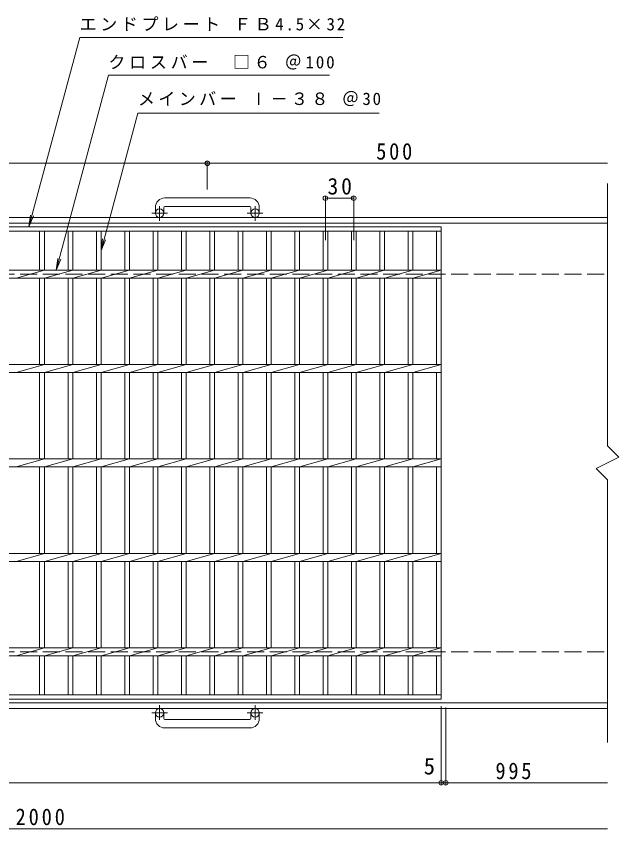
# Model space of a CAD drawing. Units: millimetres, scale not verified. Extents: x -913 to 1000, y -824 to 654.
# Drawn here: x -313 to 325, y -206 to 654 of the extents above; entities that cross this region are included whole.
import ezdxf
from ezdxf.enums import TextEntityAlignment as Align

# ---------------------------------------------------------------- set-up
doc = ezdxf.new("R2010")
doc.units = ezdxf.units.MM
doc.header["$LTSCALE"] = 6
doc.header["$PDMODE"] = 32
doc.header["$PDSIZE"] = 4.8
doc.linetypes.add('CHAIN1', pattern=[8, 5, -1, 1, -1])
doc.linetypes.add('DASHED3', pattern=[4, 3, -1])
for name, color, linetype, lineweight in [('B-1_ピット', 2, 'Continuous', 9), ('B-2_蓋', 3, 'Continuous', 9), ('B-4_寸法', 7, 'Continuous', 9)]:
    doc.layers.add(name, color=color, linetype=linetype, lineweight=lineweight)
doc.styles.add('ＭＳ ゴシック', font='')
doc.styles.get('ＭＳ ゴシック').set_extended_font_data('MS Gothic')

msp = doc.modelspace()

# ---------------------------------------------------------------- linework, layer by layer
at = {"layer": 'B-1_ピット'}
for p, q in [((-65.287, 461.846), (-155.287, 461.846)), ((-165.287, 451.846), (-165.287, 445.746)), ((-156.287, 451.846), (-156.287, 445.746)), ((-155.288, 452.846), (-65.287, 452.846)), ((-64.287, 451.846), (-64.287, 445.746)), ((-55.287, 451.846), (-55.287, 445.746)), ((-860.287, 441.246), (313.268, 441.246)), ((-860.287, 435.246), (313.268, 435.246)), ((-860.287, -72.754), (313.268, -72.754)), ((-860.287, -78.755), (313.268, -78.755)), ((-165.287, -89.355), (-165.287, -83.255)), ((-156.287, -89.355), (-156.287, -83.255)), ((-64.287, -89.355), (-64.287, -83.255)), ((-55.287, -89.355), (-55.287, -83.255)), ((-155.288, -90.355), (-65.287, -90.355)), ((-65.287, -99.355), (-155.287, -99.355))]:
    msp.add_line(p, q, dxfattribs=at)
at = {"layer": 'B-1_ピット', "linetype": 'CHAIN1'}
for p, q in [((-160.787, 437.638), (-160.787, 453.237)), ((-59.787, 437.638), (-59.787, 453.237)), ((-152.625, 445.746), (-169.032, 445.746)), ((-51.624, 445.746), (-68.031, 445.746)), ((-160.787, -75.148), (-160.787, -90.745)), ((-59.787, -75.148), (-59.787, -90.745)), ((-152.625, -83.255), (-169.032, -83.255)), ((-51.624, -83.255), (-68.031, -83.255))]:
    msp.add_line(p, q, dxfattribs=at)
at = {"layer": 'B-1_ピット', "linetype": 'DASHED3'}
for p, q in [((-860.287, 381.246), (313.268, 381.246)), ((-860.287, -18.755), (313.268, -18.755))]:
    msp.add_line(p, q, dxfattribs=at)
at = {"layer": 'B-1_ピット'}
for centre in [(-160.787, 445.746), (-59.787, 445.746), (-160.787, -83.255), (-59.787, -83.255)]:
    msp.add_circle(centre, 4.5, dxfattribs=at)
for centre, radius, start, end in [((-155.287, 451.846), 10, 90, 180), ((-65.287, 451.846), 10, 0, 90), ((-155.288, 451.846), 1, 90, 180), ((-65.287, 451.846), 1, 0, 90), ((-155.287, -89.355), 10, 180, 270), ((-155.288, -89.355), 1, 180, 270), ((-65.287, -89.355), 10, 270, 0), ((-65.287, -89.355), 1, 270, 0)]:
    msp.add_arc(centre, radius, start, end, dxfattribs=at)
at = {"layer": 'B-2_蓋'}
for p, q in [((313.268, 477.223), (313.268, 199.245)), ((-857.787, 431.246), (137.213, 431.246)), ((137.213, 431.246), (137.213, -68.754)), ((-857.787, 426.746), (137.213, 426.746)), ((-287.787, 426.746), (-287.787, 385.486)), ((-282.787, 426.746), (-282.787, 385.486)), ((-257.787, 426.746), (-257.787, 385.486)), ((-252.787, 426.746), (-252.787, 385.486)), ((-227.787, 426.746), (-227.787, 385.486)), ((-222.787, 426.746), (-222.787, 385.486)), ((-197.787, 426.746), (-197.787, 385.486)), ((-192.787, 426.746), (-192.787, 385.486)), ((-167.787, 426.746), (-167.787, 385.486)), ((-162.788, 426.746), (-162.788, 385.486)), ((-137.787, 426.746), (-137.787, 385.486)), ((-132.787, 426.746), (-132.787, 385.486)), ((-107.787, 426.746), (-107.787, 385.486)), ((-102.787, 426.746), (-102.787, 385.486)), ((-77.787, 426.746), (-77.787, 385.486)), ((-72.787, 426.746), (-72.787, 385.486)), ((-47.787, 426.746), (-47.787, 385.486)), ((-42.788, 426.746), (-42.788, 385.486)), ((-17.787, 426.746), (-17.787, 385.486)), ((-12.787, 426.746), (-12.787, 385.486)), ((12.213, 426.746), (12.213, 385.486)), ((17.213, 426.746), (17.213, 385.486)), ((42.213, 426.746), (42.213, 385.486)), ((47.213, 426.746), (47.213, 385.486)), ((72.213, 426.746), (72.213, 385.486)), ((77.213, 426.746), (77.213, 385.486)), ((102.213, 426.746), (102.213, 385.486)), ((107.213, 426.746), (107.213, 385.486)), ((132.213, 426.746), (132.213, 385.486)), ((-857.787, 385.486), (137.213, 385.486)), ((-282.787, 385.486), (-312.787, 377.007)), ((-252.787, 385.486), (-282.787, 377.007)), ((-222.787, 385.486), (-252.787, 377.007)), ((-192.787, 385.486), (-222.787, 377.007)), ((-162.787, 385.486), (-192.787, 377.007)), ((-132.787, 385.486), (-162.788, 377.007)), ((-102.787, 385.486), (-132.787, 377.007)), ((-72.787, 385.486), (-102.787, 377.007)), ((-42.787, 385.486), (-72.787, 377.007)), ((-12.787, 385.486), (-42.788, 377.007)), ((17.213, 385.486), (-12.787, 377.007)), ((47.213, 385.486), (17.213, 377.007)), ((77.213, 385.486), (47.213, 377.007)), ((107.213, 385.486), (77.213, 377.007)), ((137.213, 385.486), (107.213, 377.007)), ((-857.787, 377.007), (137.213, 377.007)), ((-287.787, 377.007), (-287.787, 285.486)), ((-282.787, 377.007), (-282.787, 285.486)), ((-257.787, 377.007), (-257.787, 285.486)), ((-252.787, 377.007), (-252.787, 285.486)), ((-227.787, 377.007), (-227.787, 285.486)), ((-222.787, 377.007), (-222.787, 285.486)), ((-197.787, 377.007), (-197.787, 285.486)), ((-192.787, 377.007), (-192.787, 285.486)), ((-167.787, 377.007), (-167.787, 285.486)), ((-162.788, 377.007), (-162.788, 285.486)), ((-137.787, 377.007), (-137.787, 285.486)), ((-132.787, 377.007), (-132.787, 285.486)), ((-107.787, 377.007), (-107.787, 285.486)), ((-102.787, 377.007), (-102.787, 285.486)), ((-77.787, 377.007), (-77.787, 285.486)), ((-72.787, 377.007), (-72.787, 285.486)), ((-47.787, 377.007), (-47.787, 285.486)), ((-42.788, 377.007), (-42.788, 285.486)), ((-17.787, 377.007), (-17.787, 285.486)), ((-12.787, 377.007), (-12.787, 285.486)), ((12.213, 377.007), (12.213, 285.486)), ((17.213, 377.007), (17.213, 285.486)), ((42.213, 377.007), (42.213, 285.486)), ((47.213, 377.007), (47.213, 285.486)), ((72.213, 377.007), (72.213, 285.486)), ((77.213, 377.007), (77.213, 285.486)), ((102.213, 377.007), (102.213, 285.486)), ((107.213, 377.007), (107.213, 285.486)), ((132.213, 377.007), (132.213, 285.486)), ((-857.787, 285.486), (137.213, 285.486)), ((-282.787, 285.486), (-312.787, 277.006)), ((-252.787, 285.486), (-282.787, 277.006)), ((-222.787, 285.486), (-252.787, 277.006)), ((-192.787, 285.486), (-222.787, 277.006)), ((-162.787, 285.486), (-192.787, 277.006)), ((-132.787, 285.486), (-162.788, 277.006)), ((-102.787, 285.486), (-132.787, 277.006)), ((-72.787, 285.486), (-102.787, 277.006)), ((-42.787, 285.486), (-72.787, 277.006)), ((-12.787, 285.486), (-42.788, 277.006)), ((17.213, 285.486), (-12.787, 277.006)), ((47.213, 285.486), (17.213, 277.006)), ((77.213, 285.486), (47.213, 277.006)), ((107.213, 285.486), (77.213, 277.006)), ((137.213, 285.486), (107.213, 277.006)), ((-857.787, 277.006), (137.213, 277.006)), ((-287.787, 277.006), (-287.787, 185.486)), ((-282.787, 277.006), (-282.787, 185.486)), ((-257.787, 277.006), (-257.787, 185.486)), ((-252.787, 277.006), (-252.787, 185.486)), ((-227.787, 277.006), (-227.787, 185.486)), ((-222.787, 277.006), (-222.787, 185.486)), ((-197.787, 277.006), (-197.787, 185.486)), ((-192.787, 277.006), (-192.787, 185.486)), ((-167.787, 277.006), (-167.787, 185.486)), ((-162.788, 277.006), (-162.788, 185.486)), ((-137.787, 277.006), (-137.787, 185.486)), ((-132.787, 277.006), (-132.787, 185.486)), ((-107.787, 277.006), (-107.787, 185.486)), ((-102.787, 277.006), (-102.787, 185.486)), ((-77.787, 277.006), (-77.787, 185.486)), ((-72.787, 277.006), (-72.787, 185.486)), ((-47.787, 277.006), (-47.787, 185.486)), ((-42.788, 277.006), (-42.788, 185.486)), ((-17.787, 277.006), (-17.787, 185.486)), ((-12.787, 277.006), (-12.787, 185.486)), ((12.213, 277.006), (12.213, 185.486)), ((17.213, 277.006), (17.213, 185.486)), ((42.213, 277.006), (42.213, 185.486)), ((47.213, 277.006), (47.213, 185.486)), ((72.213, 277.006), (72.213, 185.486)), ((77.213, 277.006), (77.213, 185.486)), ((102.213, 277.006), (102.213, 185.486)), ((107.213, 277.006), (107.213, 185.486)), ((132.213, 277.006), (132.213, 185.486)), ((-857.787, 185.486), (137.213, 185.486)), ((-282.787, 185.486), (-312.787, 177.006)), ((-252.787, 185.486), (-282.787, 177.006)), ((-222.787, 185.486), (-252.787, 177.006)), ((-192.787, 185.486), (-222.787, 177.006)), ((-162.787, 185.486), (-192.787, 177.006)), ((-132.787, 185.486), (-162.788, 177.006)), ((-102.787, 185.486), (-132.787, 177.006)), ((-72.787, 185.486), (-102.787, 177.006)), ((-42.787, 185.486), (-72.787, 177.006)), ((-12.787, 185.486), (-42.788, 177.006)), ((17.213, 185.486), (-12.787, 177.006)), ((47.213, 185.486), (17.213, 177.006)), ((77.213, 185.486), (47.213, 177.006)), ((107.213, 185.486), (77.213, 177.006)), ((137.213, 185.486), (107.213, 177.006)), ((-857.787, 177.006), (137.213, 177.006)), ((-287.787, 177.006), (-287.787, 85.486)), ((-282.787, 177.006), (-282.787, 85.486)), ((-257.787, 177.006), (-257.787, 85.486)), ((-252.787, 177.006), (-252.787, 85.486)), ((-227.787, 177.006), (-227.787, 85.486)), ((-222.787, 177.006), (-222.787, 85.486)), ((-197.787, 177.006), (-197.787, 85.486)), ((-192.787, 177.006), (-192.787, 85.486)), ((-167.787, 177.006), (-167.787, 85.486)), ((-162.788, 177.006), (-162.788, 85.486)), ((-137.787, 177.006), (-137.787, 85.486)), ((-132.787, 177.006), (-132.787, 85.486)), ((-107.787, 177.006), (-107.787, 85.486)), ((-102.787, 177.006), (-102.787, 85.486)), ((-77.787, 177.006), (-77.787, 85.486)), ((-72.787, 177.006), (-72.787, 85.486)), ((-47.787, 177.006), (-47.787, 85.486)), ((-42.788, 177.006), (-42.788, 85.486)), ((-17.787, 177.006), (-17.787, 85.486)), ((-12.787, 177.006), (-12.787, 85.486)), ((12.213, 177.006), (12.213, 85.486)), ((17.213, 177.006), (17.213, 85.486)), ((42.213, 177.006), (42.213, 85.486)), ((47.213, 177.006), (47.213, 85.486)), ((72.213, 177.006), (72.213, 85.486)), ((77.213, 177.006), (77.213, 85.486)), ((102.213, 177.006), (102.213, 85.486)), ((107.213, 177.006), (107.213, 85.486)), ((132.213, 177.006), (132.213, 85.486)), ((313.268, 163.246), (313.268, -114.732)), ((-282.787, 85.486), (-312.787, 77.006)), ((-252.787, 85.486), (-282.787, 77.006)), ((-222.787, 85.486), (-252.787, 77.006)), ((-192.787, 85.486), (-222.787, 77.006)), ((-162.787, 85.486), (-192.787, 77.006)), ((-132.787, 85.486), (-162.788, 77.006)), ((-102.787, 85.486), (-132.787, 77.006)), ((-72.787, 85.486), (-102.787, 77.006)), ((-42.787, 85.486), (-72.787, 77.006)), ((-12.787, 85.486), (-42.788, 77.006)), ((17.213, 85.486), (-12.787, 77.006)), ((47.213, 85.486), (17.213, 77.006)), ((77.213, 85.486), (47.213, 77.006)), ((107.213, 85.486), (77.213, 77.006)), ((-857.787, 77.006), (137.213, 77.006)), ((-287.787, 77.006), (-287.787, -14.513)), ((-282.787, 77.006), (-282.787, -14.513)), ((-257.787, 77.006), (-257.787, -14.513)), ((-252.787, 77.006), (-252.787, -14.513)), ((-227.787, 77.006), (-227.787, -14.513)), ((-222.787, 77.006), (-222.787, -14.513)), ((-197.787, 77.006), (-197.787, -14.513)), ((-192.787, 77.006), (-192.787, -14.513)), ((-167.787, 77.006), (-167.787, -14.513)), ((-162.788, 77.006), (-162.788, -14.513)), ((-137.787, 77.006), (-137.787, -14.513)), ((-132.787, 77.006), (-132.787, -14.513)), ((-107.787, 77.006), (-107.787, -14.513)), ((-102.787, 77.006), (-102.787, -14.513)), ((-77.787, 77.006), (-77.787, -14.513)), ((-72.787, 77.006), (-72.787, -14.513)), ((-47.787, 77.006), (-47.787, -14.513)), ((-42.788, 77.006), (-42.788, -14.513)), ((-17.787, 77.006), (-17.787, -14.513)), ((-12.787, 77.006), (-12.787, -14.513)), ((12.213, 77.006), (12.213, -14.513)), ((17.213, 77.006), (17.213, -14.513)), ((42.213, 77.006), (42.213, -14.513)), ((47.213, 77.006), (47.213, -14.513)), ((72.213, 77.006), (72.213, -14.513)), ((77.213, 77.006), (77.213, -14.513)), ((102.213, 77.006), (102.213, -14.513)), ((107.213, 77.006), (107.213, -14.513)), ((132.213, 77.006), (132.213, -14.513)), ((-857.787, -14.513), (137.213, -14.513)), ((-282.787, -14.513), (-312.787, -22.994)), ((-252.787, -14.513), (-282.787, -22.994)), ((-222.787, -14.513), (-252.787, -22.994)), ((-192.787, -14.513), (-222.787, -22.994)), ((-162.787, -14.513), (-192.787, -22.994)), ((-132.787, -14.513), (-162.788, -22.994)), ((-102.787, -14.513), (-132.787, -22.994)), ((-72.787, -14.513), (-102.787, -22.994)), ((-42.787, -14.513), (-72.787, -22.994)), ((-12.787, -14.513), (-42.788, -22.994)), ((17.213, -14.513), (-12.787, -22.994)), ((47.213, -14.513), (17.213, -22.994)), ((77.213, -14.513), (47.213, -22.994)), ((107.213, -14.513), (77.213, -22.994)), ((137.213, -14.513), (107.213, -22.994)), ((-857.787, -22.994), (137.213, -22.994)), ((-287.787, -22.994), (-287.787, -64.254)), ((-282.787, -22.994), (-282.787, -64.254)), ((-257.787, -22.994), (-257.787, -64.254)), ((-252.787, -22.994), (-252.787, -64.254)), ((-227.787, -22.994), (-227.787, -64.254)), ((-222.787, -22.994), (-222.787, -64.254)), ((-197.787, -22.994), (-197.787, -64.254)), ((-192.787, -22.994), (-192.787, -64.254)), ((-167.787, -22.994), (-167.787, -64.254)), ((-162.788, -22.994), (-162.788, -64.254)), ((-137.787, -22.994), (-137.787, -64.254)), ((-132.787, -22.994), (-132.787, -64.254)), ((-107.787, -22.994), (-107.787, -64.254)), ((-102.787, -22.994), (-102.787, -64.254)), ((-77.787, -22.994), (-77.787, -64.254)), ((-72.787, -22.994), (-72.787, -64.254)), ((-47.787, -22.994), (-47.787, -64.254)), ((-42.788, -22.994), (-42.788, -64.254)), ((-17.787, -22.994), (-17.787, -64.254)), ((-12.787, -22.994), (-12.787, -64.254)), ((12.213, -22.994), (12.213, -64.254)), ((17.213, -22.994), (17.213, -64.254)), ((42.213, -22.994), (42.213, -64.254)), ((47.213, -22.994), (47.213, -64.254)), ((72.213, -22.994), (72.213, -64.254)), ((77.213, -22.994), (77.213, -64.254)), ((102.213, -22.994), (102.213, -64.254)), ((107.213, -22.994), (107.213, -64.254)), ((132.213, -22.994), (132.213, -64.254)), ((137.213, -64.254), (-857.787, -64.254)), ((137.213, -68.754), (-857.787, -68.754))]:
    msp.add_line(p, q, dxfattribs=at)
for points in [[(313.268, 199.245), (325.268, 187.246), (301.268, 175.245), (313.268, 163.246)], [(-857.787, 85.486), (137.213, 85.486), (107.213, 77.006)]]:
    msp.add_lwpolyline(points, dxfattribs=at)
at = {"layer": 'B-4_寸法'}
for p, q in [((-270.287, 385.486), (-214.993, 591.846)), ((-214.993, 591.846), (19.228, 591.846)), ((-222.787, 406.116), (-183.739, 551.846)), ((-183.739, 551.846), (71.483, 551.846)), ((-110.287, 470.846), (-110.287, 500.431)), ((-610.287, 498.631), (-110.287, 498.631)), ((-110.287, 498.631), (313.268, 498.631)), ((14.713, 417.266), (14.713, 463.461)), ((14.713, 461.661), (44.713, 461.661)), ((44.713, 417.266), (44.713, 463.461)), ((-299.154, 431.246), (-297.523, 443.639)), ((-299.154, 431.246), (-294.371, 442.795)), ((-222.787, 406.116), (-221.156, 418.509)), ((-222.787, 406.116), (-218.004, 417.665)), ((-270.287, 385.486), (-268.656, 397.879)), ((-270.287, 385.486), (-265.504, 397.035)), ((137.213, -76.254), (137.213, -134.907)), ((137.213, -77.754), (137.213, -159.202)), ((142.213, -77.754), (142.213, -159.202)), ((-913.43, -157.402), (137.213, -157.402)), ((137.213, -157.402), (142.213, -157.402)), ((142.213, -157.402), (313.268, -157.402)), ((-860.287, -206.051), (313.268, -206.051))]:
    msp.add_line(p, q, dxfattribs=at)
msp.add_lwpolyline([(-299.154, 431.246), (-245.404, 631.846), (33.296, 631.846)], dxfattribs=at)
for p in [(-110.287, 498.631), (14.713, 461.661), (44.713, 461.661), (137.213, -157.402), (142.213, -157.402)]:
    msp.add_point(p, dxfattribs=at)

# ---------------------------------------------------------------- texts
at = {"layer": 'B-4_寸法', "color": 2, "style": 'ＭＳ ゴシック'}
msp.add_text('5', height=17.6, dxfattribs=at).set_placement((118.785, -153.802), align=Align.BOTTOM_LEFT)
at = {"layer": 'B-4_寸法', "char_height": 13.2, "attachment_point": 7, "style": 'ＭＳ ゴシック'}
for s, insert in [('\\T1.21;エンドプレート\\~ＦＢ4.5×32', (-245.404, 638.56)), ('\\T1.22;クロスバー\\~\\~□６\\~＠100', (-214.993, 597.836)), ('\\T1.2;メインバー\\~Ⅰ－３８\\~＠30', (-183.739, 559.082))]:
    msp.add_mtext(s, dxfattribs=dict(at, insert=insert))
at = {"layer": 'B-4_寸法', "color": 2, "char_height": 17.6, "attachment_point": 7, "style": 'ＭＳ ゴシック'}
for s, insert in [('\\T1.27;\\W0.9;500', (68.491, 502.231)), ('\\T1.27;\\W0.95;30', (16.963, 465.261)), ('\\T1.27;\\W0.9;995', (194.74, -153.802)), ('\\T1.28;\\W0.9;2000', (-313.26, -202.451))]:
    msp.add_mtext(s, dxfattribs=dict(at, insert=insert))

doc.saveas('drawing.dxf')
